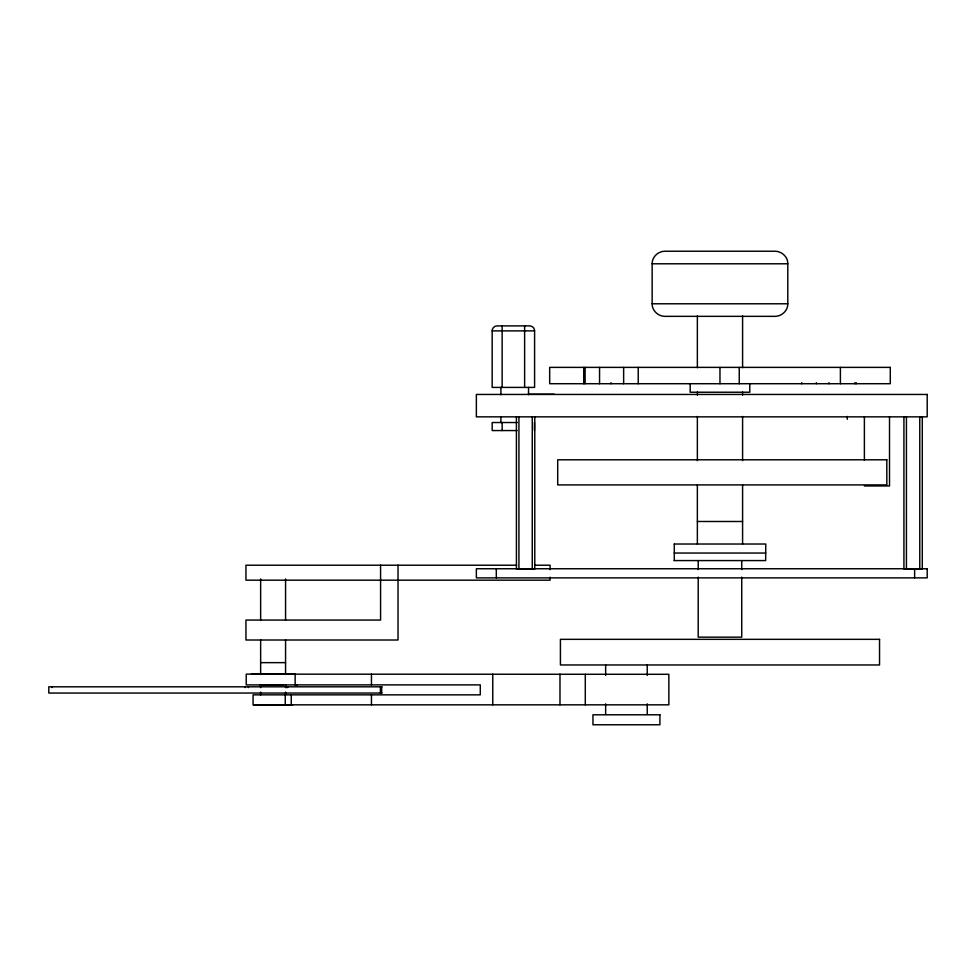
<?xml version="1.0" encoding="UTF-8"?>
<svg xmlns="http://www.w3.org/2000/svg" width="976" height="976" viewBox="0 0 976 976"><rect width="100%" height="100%" fill="white"/><g stroke="black" fill="none" stroke-linecap="round" stroke-linejoin="round"><path stroke-width="1.46" d="M674.196 544.022L765.757 544.022L765.66 560.578L674.196 560.578M674.294 560.578L674.294 544.022M652.151 263.788C651.98 257.005 658.056 251.369 664.693 251.235L775.261 251.235C781.898 251.369 787.974 257.005 787.803 263.788L787.803 303.78C787.974 310.575 781.898 316.2 775.261 316.346L664.693 316.346C658.056 316.2 651.98 310.575 652.151 303.78L652.151 263.788L787.815 263.788M652.139 303.78L787.815 303.78M492.172 330.888L534.592 330.888L534.592 387.411L492.172 387.411L492.172 330.888A4.99 4.99 0 0 1 497.15 325.899L529.59 325.899A4.99 4.99 0 0 1 534.592 330.888M528.101 394.231L554.295 394.231M517.231 422.523L492.172 422.523L492.172 430.562L517.121 430.562M534.433 422.523L534.433 430.562M864.382 485.95L889.514 485.95L889.514 416.593M697.364 521.489L742.59 521.489M674.196 553.038L765.757 553.038M516.646 565.214L245.952 565.214L245.952 580.171L550.098 580.171L550.098 577.182M534.897 565.214L550.098 565.214L550.098 569.703M260.641 662.643L285.565 662.643M251.479 673.782L294.728 673.782M260.08 684.884L283.443 684.884M297.314 684.908L246.208 684.908L246.233 674.148L668.853 674.306L668.853 704.831L253.077 704.831L253.077 694.851L480.29 694.851L480.29 684.884L295.142 684.884L295.142 674.148M382.043 686.811L48.8 686.811L48.8 693.045L382.043 693.045M253.638 704.892L292.58 704.892M922.283 416.825L922.283 569.008L903.935 569.008L903.922 416.825M919.77 416.825L919.77 569.008M914.634 568.752L914.634 577.877M906.436 416.825L906.436 569.008M864.382 416.593L864.382 460.318M856.22 382.69L856.22 383.714M854.854 382.69L854.854 383.714M847.266 416.423L847.266 419.302M840.397 367.379L840.397 383.714M828.978 382.69L828.978 383.714M816.314 382.69L816.314 383.714M801.723 382.69L801.723 383.714M749.775 383.714L749.775 392.23L690.178 392.23L690.178 383.714M742.59 315.943L742.59 367.708M742.59 392.071L742.59 395.121M742.59 416.435L742.59 460.587M742.59 484.95L742.59 544.022M741.736 560.578L741.736 569.581M741.736 577.097L741.736 637.157L698.194 637.157L698.218 577.097M739.247 367.379L739.247 383.714M719.971 367.379L719.971 383.714M698.218 560.578L698.218 569.581M697.364 315.943L697.364 367.708M697.364 392.071L697.364 395.121M697.364 416.435L697.364 460.587M697.364 484.95L697.364 544.022M647.247 664.973L647.247 675.441M647.247 703.842L647.247 714.31M638.231 367.379L638.231 383.714M623.64 367.379L623.64 383.714M610.976 382.69L610.976 383.714M605.645 664.973L605.645 675.441M605.645 703.842L605.645 714.31M599.557 367.379L599.557 383.714M585.295 674.306L585.295 704.831M585.1 367.379L585.1 383.714M583.733 367.379L583.733 383.714M559.98 674.148L559.98 704.831M534.775 416.825L534.775 569.008L516.426 569.008L516.414 416.825M532.262 416.825L532.262 569.008M528.541 387.411L528.541 394.719M524.624 325.923L524.624 387.411M518.927 416.825L518.927 569.008M502.14 325.923L502.14 387.411M502.14 422.523L502.14 430.562M500.908 387.411L500.908 394.719M500.908 416.667L500.908 422.523M496.308 568.752L496.308 577.877M492.758 674.148L492.758 704.831M398.025 565.214L398.025 640.012L245.952 640.012L245.952 620.065L380.579 620.065L380.579 565.214M381.653 686.811L381.653 693.045M380.42 686.811L380.42 693.045M371.453 674.148L371.453 684.884M371.453 694.851L371.453 704.831M291.251 694.851L291.251 704.831M287.676 686.811L287.676 687.592M286.773 686.811L286.773 687.592M285.565 578.975L285.565 620.053M285.565 639.829L285.565 674.416M285.565 684.713L285.565 687.653M285.565 692.069L285.565 695.022M285.248 694.851L285.248 704.831M260.641 578.975L260.641 620.053M260.641 639.829L260.641 674.416M260.641 684.713L260.641 687.653M260.641 692.069L260.641 695.022M248.368 686.811L248.368 687.592M245.244 686.811L245.244 687.592M51.948 686.811L51.948 687.592M890.283 367.379L549.671 367.379L549.671 383.714L890.283 383.714L890.283 367.379M927.2 394.45L476.361 394.45L476.361 416.85L927.2 416.85L927.2 394.45M886.842 459.794L557.699 459.794L557.699 484.913L886.842 484.913L886.806 459.794M927.2 568.752L476.361 568.752L476.361 577.877L927.2 577.877L927.2 568.752M879.535 639.341L560.419 639.341L560.419 664.973L879.535 664.973L879.535 639.341M659.922 714.798L592.957 714.798L592.957 724.765L659.922 724.765L659.922 714.798"/></g></svg>
